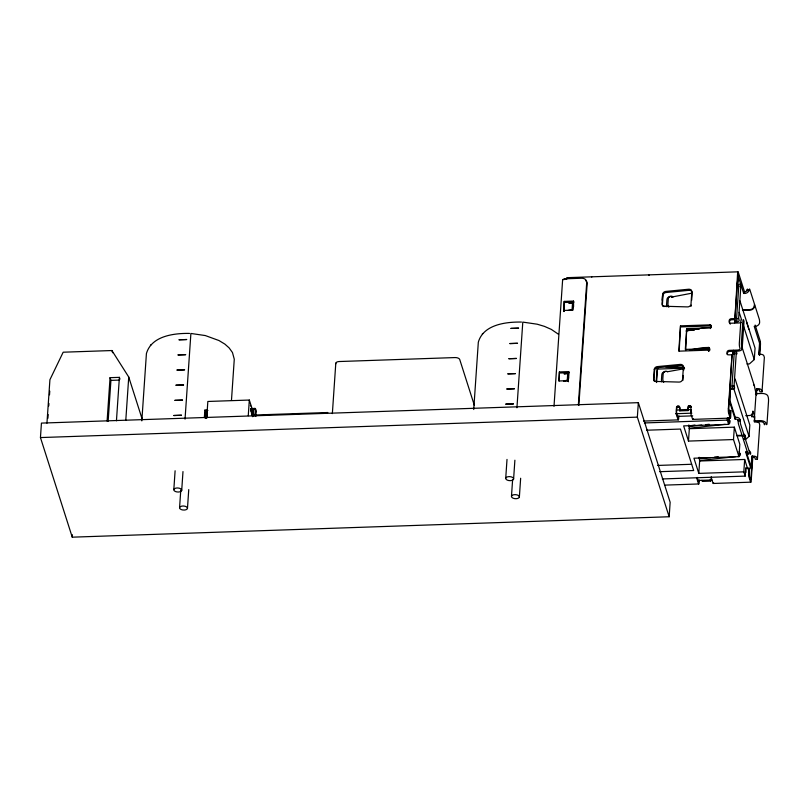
<?xml version="1.0" encoding="UTF-8"?>
<svg xmlns="http://www.w3.org/2000/svg" width="809" height="809" viewBox="0 0 809 809"><rect width="100%" height="100%" fill="white"/><g stroke="black" fill="none" stroke-linecap="round" stroke-linejoin="round"><path stroke-width="1.21" d="M255.816 416.483L256.15 411.609L255.159 408.484L250.669 408.505L251.67 414.097L251.801 412.054M185.039 419.133L190.894 333.46L205.314 335.563L218.956 340.528L224.902 344.128L229.139 347.91L232.476 352.552L234.276 359.216L231.475 400.354M516.931 407.766L522.796 322.103L537.216 324.207L544.437 326.371L551.313 329.394L558.493 334.279M252.074 415.796C250.092 409.607 258.87 402.842 254.663 415.826M748.618 453.455L748.598 453.637A3.155 0.536 88 0 1 747.991 453.92L743.35 439.388L745.423 439.317L750.064 453.849A3.155 0.536 88 0 0 750.671 453.566L750.631 452.757A4.217 3.549 -17.7 0 0 749.296 450.856M40.45 437.568L41.441 423.097L638.341 402.66L670.145 502.278L669.164 516.749L72.254 537.176L40.45 437.568L637.35 417.131L669.164 516.749M72.254 537.176L72.426 534.769M141.828 420.872L146.419 353.563C151.425 335.927 173.935 333.146 189.549 333.419M173.824 489.597L175.108 470.777M179.578 507.637L180.781 490.072M181.712 490.396A3.964 2.022 3.9 0 0 176.129 488.07A3.964 2.022 3.9 0 0 175.462 491.528A3.964 2.022 3.9 0 0 181.712 490.396L182.986 471.576M187.466 508.426A3.964 2.022 3.9 0 0 181.883 506.11A3.964 2.022 3.9 0 0 181.216 509.559A3.964 2.022 3.9 0 0 187.466 508.426L188.75 489.607M204.353 417.525L204.869 410.082L207.296 412.378M205.071 418.061L205.587 410.507L207.903 410.426M205.769 418.324L206.265 411.114M206.689 418.354L207.842 401.466L249.324 400.05L252.196 409.02M206.962 417.343L207.215 413.621M248.262 415.725L249.324 400.05M252.762 416.716L253.247 409.506L250.497 409.597M253.5 416.402L254.016 408.848L250.547 408.96M332.357 413.601L335.796 363.211M473.73 409.516L478.321 342.197C483.327 324.571 505.837 321.79 521.451 322.063M505.726 478.24L507.01 459.421M511.48 496.271L512.593 479.959M513.604 479.029A3.964 2.022 3.9 0 0 508.032 476.713A3.964 2.022 3.9 0 0 507.364 480.162A3.964 2.022 3.9 0 0 513.604 479.029L514.888 460.21M519.368 497.07A3.964 2.022 3.9 0 0 513.786 494.744A3.964 2.022 3.9 0 0 513.118 498.202A3.964 2.022 3.9 0 0 519.368 497.07L520.652 478.25M554.003 406.32L562.609 280.106M568.697 378.349L568.737 371.614L559.403 371.938L558.786 380.978L568.12 380.665L568.464 381.737M564.207 301.393L563.934 311.516L564.207 301.393L573.541 301.079L573.581 306.672M559.201 380.928L559.403 371.938M567.261 380.25L567.746 373.192L564.065 373.859L568.191 373.718L567.706 380.776L563.59 380.918L567.261 380.25L567.706 380.776M572.074 309.705L572.55 302.647L568.879 303.314L572.994 303.173L572.519 310.231L572.074 309.705L568.393 310.373M568.12 380.665L568.737 371.614M573.541 301.079L572.924 310.12L563.59 310.444M578.374 404.712L586.707 282.584A5.269 4.439 -17.7 0 0 581.823 278.235L565.228 278.802A3.155 1.608 3.9 0 0 562.639 280.521M578.85 405.43L587.132 283.929A5.269 4.439 -17.7 0 0 585.827 280.784M637.35 417.131L638.341 402.66M656.595 382.344L657.474 369.329A3.155 2.67 -17.7 0 1 659.072 366.993M662.187 300.179L662.51 295.447M685.951 331.023L703.658 327.817A3.155 1.608 3.9 0 1 704.447 327.736L710.15 327.503A1.052 0.89 -17.7 0 0 710.98 326.603L711.04 325.703A1.052 0.89 -17.7 0 0 710.332 324.854L680.511 325.845L678.781 351.167L708.613 350.115A1.052 0.89 -17.7 0 0 709.442 349.215L709.503 348.315A1.052 0.89 -17.7 0 0 708.795 347.466L703.092 347.627A3.155 1.608 3.9 0 0 702.303 347.708L689.743 349.994M679.206 351.035L680.511 325.845M678.842 415.856L678.68 418.344A3.155 0.536 88 0 1 677.972 419.436L676.597 415.128A3.155 0.536 88 0 1 676.273 410.8L676.516 407.19A1.052 0.89 -17.7 0 1 677.345 406.29L678.923 406.229A1.052 0.89 -17.7 0 1 679.631 407.079L679.782 410.871L688.085 410.588L688.267 407.867A1.052 0.89 -17.7 0 1 689.096 406.978L690.674 406.917A1.052 0.89 -17.7 0 1 691.27 407.321M679.782 410.871L679.975 408.161A1.052 0.89 -17.7 0 0 679.267 407.311L678.923 406.229M682.907 380.341L683.241 375.437M683.575 370.532L683.736 368.075A3.155 2.67 -17.7 0 0 680.591 365.486L657.677 367.691A3.155 2.67 -17.7 0 0 654.602 370.492L653.955 379.906A3.155 2.67 -17.7 0 0 654.248 381.201M709.554 327.837L686.74 328.616L685.324 349.417L708.138 348.639M685.668 350.489L686.74 328.616M691.675 300.25L692.089 294.122M688.085 410.588L687.923 406.796A1.052 0.89 -17.7 0 1 688.752 405.896L690.33 405.845A1.052 0.89 -17.7 0 1 691.038 406.684L690.785 410.305A3.155 0.536 88 0 0 691.119 414.633L692.494 418.941A3.155 0.536 88 0 0 693.131 418.496M662.308 478.948L745.18 476.107L743.815 471.849L698.804 473.396L693.95 458.207L738.971 456.67L733.5 439.55L688.489 441.087L689.329 428.699L688.833 424.947L688.762 425.949L694.982 425.069M698.804 473.396L699.643 461.009L699.148 457.247L699.087 458.258L704.052 457.55M699.3 480.01L699.138 482.417A3.155 0.536 88 0 1 698.44 483.519L697.065 479.211A3.155 0.536 88 0 1 696.832 478.038M709.786 350.297L709.847 349.387A1.052 0.89 -17.7 0 0 709.139 348.537L708.795 347.466M711.323 327.685L711.384 326.775A1.052 0.89 -17.7 0 0 710.676 325.926L710.332 324.854M710.322 479.14L710.605 481.122L702.313 481.406L701.969 480.334M710.605 481.122L710.727 479.312M688.489 441.087L683.635 425.898L728.656 424.361L727.291 420.104L727.453 417.778M741.388 319.808A3.155 0.536 88 0 0 740.832 321.234L739.345 342.935A3.155 0.536 88 0 0 739.679 347.263L740.023 348.335A3.155 1.608 3.9 0 1 737.424 350.064L729.233 350.337A2.103 1.78 -17.7 0 0 727.139 351.753A6.128 5.167 -17.7 0 0 726.978 353.128A2.103 1.78 -17.7 0 0 728.919 354.868L732.034 354.757L728.333 409.02A3.155 0.536 88 0 0 728.666 413.348L730.042 417.656A3.155 0.536 88 0 0 730.739 416.564L730.739 410.507L728.525 410.588M729.516 323.013A2.103 1.78 -17.7 0 1 729.475 322.548A6.128 5.167 -17.7 0 1 729.637 321.173A2.103 1.78 -17.7 0 1 731.73 319.767L734.845 319.656L737.586 273.361A3.155 0.536 88 0 1 738.283 272.269L744.796 292.656M734.845 319.656L738.071 273.927L738.405 274.838A3.155 0.536 88 0 0 737.899 276.334L737.211 286.467L738.556 286.416A1.052 0.536 3.9 0 0 739.052 286.325M736.746 354.069A3.155 1.608 3.9 0 0 736.898 353.24L736.382 351.632L734.309 351.703L731.973 386.065L732.489 387.683A1.052 0.536 3.9 0 1 731.619 388.259L730.274 388.3L729.576 398.433A3.155 0.536 88 0 0 729.91 402.761L735.159 419.183L736.19 419.143A2.103 1.78 -17.7 0 1 737.929 419.992L740.144 419.911L740.245 420.902A3.155 0.536 88 0 0 740.609 424.24L745.251 438.771L743.178 438.842L738.536 424.31A3.155 0.536 88 0 1 738.172 420.973L737.929 419.992M732.823 350.894L732.61 353.938L733.965 353.887A1.052 0.536 3.9 0 0 734.825 353.311L734.309 351.703M734.734 322.862L734.865 320.829L736.22 320.789A1.052 0.536 3.9 0 0 737.08 320.212L736.564 318.594L738.91 284.232L740.983 284.161L741.499 285.779A3.155 1.608 3.9 0 1 741.337 286.598M730.274 388.3L729.961 400.556L735.28 417.373L735.159 419.183M733.025 353.998L733.237 350.954M737.636 286.416L738.384 276.9L743.724 293.475L744.765 293.434A4.217 3.549 -17.7 0 0 748.962 290.583L749.185 289.764A3.155 0.536 88 0 1 749.801 289.48L754.443 304.022L754.312 305.832A4.217 3.549 -17.7 0 1 749.923 309.594L742.399 309.847M728.656 424.361L729.071 418.162M730.739 410.507L730.264 415.998L728.666 410.355L732.034 354.757M730.618 389.382L731.963 389.331A3.155 1.608 3.9 0 0 734.562 387.612L734.046 385.994L736.382 351.632M734.865 320.829L735.209 321.911L736.564 321.861A3.155 1.608 3.9 0 0 739.153 320.142L738.637 318.524L740.983 284.161M733.5 439.55L734.35 427.152L689.329 428.699M743.724 293.475L743.845 291.665L744.887 291.624A2.103 1.78 -17.7 0 0 746.747 290.664L748.962 290.583M742.146 348.972L743.987 321.84A5.269 2.68 3.9 0 0 743.946 321.133L743.602 320.061A3.155 0.536 88 0 0 742.905 321.163L741.418 342.864A3.155 0.536 88 0 0 741.752 347.192L742.096 348.264A5.269 2.68 3.9 0 1 737.768 351.136L729.576 351.419A2.103 1.78 -17.7 0 0 727.483 352.825A6.128 5.167 -17.7 0 0 727.321 354.2A2.103 1.78 -17.7 0 0 727.352 354.666M738.971 456.67L739.81 444.283L734.35 427.152M745.251 438.771L745.372 436.971A4.217 3.549 -17.7 0 0 743.511 433.907M745.423 439.317L745.544 437.507A4.217 3.549 -17.7 0 0 743.683 434.443M743.815 471.849L744.664 459.461L699.643 461.009M745.18 476.107L745.726 467.966L745.949 472.476M745.797 439.338L749.043 436.445L749.822 425.018L735.118 378.986M746.929 363.999L749.417 363.908L754.281 359.57L755.06 348.153L739.982 300.928M745.817 468.239L749.134 468.128L748.8 473.103A3.155 0.536 88 0 0 749.124 477.431L750.499 481.739A3.155 0.536 88 0 0 751.207 480.637L752.805 457.206M754.494 416.413L756.031 393.811M751.935 456.145L752.279 457.227L753.624 457.176A1.052 0.536 3.9 0 1 754.837 457.682L755.353 459.3L757.426 459.229L756.911 457.611A3.155 1.608 3.9 0 0 753.28 456.104L751.935 456.145L751.055 466.753L746.141 451.392M751.763 414.097L752.39 416.069A1.052 0.536 3.9 0 1 751.521 416.645L754.625 416.716L754.281 421.782L760.298 421.681A3.155 1.608 3.9 0 1 763.918 423.188L764.262 424.26A3.155 0.536 88 0 0 764.899 423.815M756.536 388.684L756.536 394.822L756.536 388.684L757.881 388.633A3.155 1.608 3.9 0 1 761.512 390.14L762.027 391.758L759.954 391.829L759.439 390.211A1.052 0.536 3.9 0 0 758.225 389.705L756.88 389.756M752.279 457.227L751.591 467.349A3.155 0.536 88 0 1 750.883 468.451L745.645 452.029L746.677 451.988A2.103 1.78 -17.7 0 1 748.113 452.474M754.686 421.843L754.625 416.716M759.297 354.261L759.914 345.261A3.155 0.536 88 0 0 759.752 341.691L759.338 355.202M752.461 456.124L750.863 479.555C748.78 479.646 749.013 469.766 749.134 468.128M759.762 355.03L760.45 344.978A3.155 0.536 88 0 0 760.116 340.65L755.141 325.056M757.426 459.229L759.772 424.856L759.257 423.238A3.155 1.608 3.9 0 0 755.626 421.732M762.027 391.758L764.363 357.386L763.848 355.778A3.155 1.608 3.9 0 0 760.227 354.261L758.872 354.312L759.54 343.127L754.21 326.32L755.252 326.28A4.217 3.549 -17.7 0 0 759.449 323.428L759.621 322.427A3.155 0.536 88 0 0 759.257 319.1L754.615 304.558L754.484 306.368A4.217 3.549 -17.7 0 1 750.095 310.13L742.571 310.383M46.952 423.178L49.915 379.734L63.173 352.208L111.915 350.54L128.742 377.034L142.111 418.92M47.913 418.263L48.166 414.562M48.752 405.926L48.914 403.469M49.511 394.832L49.764 391.131M107.101 421.115L110.064 377.672L119.398 377.358L119.975 379.148M108.133 421.327L110.924 380.372L110.064 377.672M116.445 420.801L119.398 377.358M125.779 420.478L128.742 377.034M678.336 417.262C677.234 418.536 675.808 409.465 676.86 408.262A1.052 0.89 -17.7 0 1 677.689 407.362L679.267 407.311M698.794 481.345L698.652 481.861L697.186 477.401M747.718 289.551A3.155 0.536 88 0 0 747.111 289.834L746.747 290.664M150.393 345.312L150.949 344.826M482.295 333.955L482.852 333.46M671.773 297.034L692.14 293.131M667.253 371.776L684.566 368.661M696.519 349.943L709.139 348.537M689.319 426.464L701.747 425.099M705.468 424.695L709.2 424.28M689.197 428.274L725.228 424.321M699.633 458.774L710.818 457.55M714.549 457.136L718.271 456.731M699.512 460.584L735.543 456.63M671.48 297.196L673.705 296.62M567.18 277.669L738 271.824M747.111 289.834L749.185 289.764M564.551 302.475L573.884 302.151M734.501 318.584L731.387 318.685A2.103 1.78 -17.7 0 0 729.293 320.101A6.128 5.167 -17.7 0 0 729.131 321.476A2.103 1.78 -17.7 0 0 731.083 323.216L739.274 322.933A3.155 1.608 3.9 0 0 741.327 322.387M736.564 318.594L738.637 318.524M680.854 326.917L710.676 325.926M687.084 329.688L699.097 329.283M686.376 330.011L693.859 329.748M686.73 330.537L694.152 330.284M110.924 380.372L119.095 380.088M657.424 369.086L683.585 368.196M559.747 373.02L569.081 372.696M731.973 386.065L734.046 385.994M250.598 410.901L252.418 410.83M755.95 393.67L761.795 393.467A5.269 2.68 3.9 0 1 767.842 395.985L768.186 397.057A3.155 0.536 88 0 1 768.52 401.385L767.043 423.097A3.155 0.536 88 0 1 766.335 424.189L765.992 423.117A5.269 2.68 3.9 0 0 759.954 420.599L754.099 420.801M254.693 415.017L327.857 412.519M679.439 409.789L687.741 409.506M676.739 410.072L679.843 409.961M688.146 409.678L691.26 409.576L691.24 412.823M675.535 413.733L691.857 413.166M677.649 416.382L692.716 415.866M745.736 415.644L749.478 415.513A3.155 2.67 -17.7 0 0 752.774 412.701L752.886 411.073L754.463 415.998A3.155 1.608 3.9 0 1 753.917 417.171M735.28 417.373L736.311 417.333A4.217 3.549 -17.7 0 1 740.144 419.911M643.499 421.074L678.255 419.881M692.777 419.386L730.325 418.101M644.429 422.945L727.291 420.104M738.172 420.973L740.245 420.902M646.573 430.216L680.45 429.063L693.687 470.525L659.588 471.687M736.989 435.444L741.347 435.303A2.103 1.78 -17.7 0 1 742.369 435.505M737.161 435.99L741.519 435.839A2.103 1.78 -17.7 0 1 742.955 436.314M657.495 465.448L691.594 464.275M698.116 480.455L711.92 479.98M665.2 485.107L698.723 483.964M713.235 483.469L750.782 482.174M663.319 306.5L667 306.389M204.849 410.163L207.053 410.112M684.171 367.296L665.433 366.588L684.09 368.034M685.183 289.986L691.432 290.411M672.663 296.549L672.299 296.397A5.269 3.539 61.4 0 0 668.274 299.097L667.961 303.648A5.269 3.539 61.4 0 0 668.821 307.258M667.546 371.614L667.182 371.462A5.269 3.539 61.4 0 0 663.147 374.152L662.844 378.703A5.269 3.539 61.4 0 0 663.704 382.323M572.55 302.647L572.994 303.173M567.746 373.192L568.191 373.718M746.596 322.164L748.76 328.95A3.155 1.608 3.9 0 1 748.8 329.334M739.204 312.355L741.469 319.434M742.975 324.156L754.281 359.57M757.022 389.119L757.366 390.201M741.964 346.93L754.484 386.136M733.49 350.307L734.744 354.241M733.591 388.047L749.043 436.445M710.069 324.834L710.413 325.906M710.15 327.503L710.494 328.585M728.403 408.555L729.131 410.83M744.664 459.461L747.567 468.563A3.155 0.536 88 0 0 747.708 468.886M708.532 347.445L708.876 348.517M708.613 350.115L708.957 351.197M708.34 350.155L708.684 351.227M728.505 418.051L729.88 422.359A3.155 1.608 3.9 0 1 728.393 423.926M739.163 451.432L740.195 454.668A3.155 1.608 3.9 0 1 738.03 456.357M690.33 405.845L690.674 406.917M690.057 405.825L690.401 406.897M689.025 405.855L689.369 406.937M688.752 405.896L689.096 406.978M678.65 406.209L678.994 407.291M677.618 406.249L677.962 407.321M677.345 406.29L677.689 407.362M474.327 405.228L459.734 359.52A4.096 2.083 3.9 0 0 455.032 357.568L339.193 361.532A4.096 2.083 3.9 0 0 335.836 363.757M250.406 405.42L250.598 406.007M111.915 350.54L112.623 352.744M691.341 305.155A3.155 2.67 -17.7 0 1 690.916 306.399M566.755 279.206A3.155 0.536 88 0 1 567.463 278.114M692.13 292.271A3.155 2.67 -17.7 0 0 689.025 290.31L666.11 292.504A3.155 2.67 -17.7 0 0 663.036 295.315L662.399 304.73A3.155 2.67 -17.7 0 0 662.682 306.014M730.406 324.085A2.103 1.78 -17.7 0 1 729.991 323.812M591.672 276.89A3.155 0.536 88 0 1 591.794 277.113M564.338 279.56A3.155 2.67 -17.7 0 1 566.593 278.69M740.953 286.952A3.155 1.608 3.9 0 1 740.387 287.225M713.589 482.568A3.155 0.536 88 0 1 712.962 483.024L711.576 478.716A3.155 0.536 88 0 1 711.273 476.774M656.544 382.556A3.155 2.67 -17.7 0 1 656.251 381.261L657.13 368.257A3.155 2.67 -17.7 0 1 657.606 366.932M740.205 453.606A3.155 1.608 3.9 0 1 738.829 454.425M730.001 420.549A3.155 1.608 3.9 0 1 728.515 422.116M753.766 384.942A3.155 2.67 -17.7 0 1 754.544 386.833L756 393.386A3.155 1.608 3.9 0 1 755.454 394.559M661.813 381.868A5.269 3.539 61.4 0 1 661.479 379.451L661.782 374.901A5.269 3.539 61.4 0 1 664.826 371.948M742.783 435.778A2.103 1.78 -17.7 0 1 743.087 436.142M666.929 306.803A5.269 3.539 61.4 0 1 666.596 304.386L666.899 299.836A5.269 3.539 61.4 0 1 669.943 296.883M654.259 369.41L653.611 378.834A3.155 2.67 -17.7 0 0 656.321 381.443L679.044 382.081A3.155 2.67 -17.7 0 0 682.563 379.259L683.393 367.003A3.155 2.67 -17.7 0 0 680.248 364.404L657.333 366.608A3.155 2.67 -17.7 0 0 654.259 369.41M662.692 294.233L662.055 303.658A3.155 2.67 -17.7 0 0 664.755 306.257L687.478 306.904A3.155 2.67 -17.7 0 0 690.997 304.083L691.826 291.816A3.155 2.67 -17.7 0 0 688.681 289.228L665.767 291.432A3.155 2.67 -17.7 0 0 662.692 294.233M186.646 339.517L178.9 339.78A176.342 89.769 3.9 0 0 186.646 339.517M518.549 328.151L510.803 328.424A176.342 89.769 3.9 0 0 518.549 328.151M185.615 354.655L177.869 354.929A176.342 89.769 3.9 0 0 185.615 354.655M517.507 343.299L509.771 343.562A176.342 89.769 3.9 0 0 517.507 343.299M184.573 369.804L176.837 370.067A176.342 89.769 3.9 0 0 184.573 369.804M516.476 358.448L508.74 358.711A176.342 89.769 3.9 0 0 516.476 358.448M183.542 384.953L175.806 385.215A176.342 89.769 3.9 0 0 183.542 384.953M515.444 373.596L507.708 373.859A176.342 89.769 3.9 0 0 515.444 373.596M182.51 400.101L174.774 400.364A176.342 89.769 3.9 0 0 182.51 400.101M514.413 388.735L506.677 388.998A176.342 89.769 3.9 0 0 514.413 388.735M181.479 415.239L173.743 415.513A176.342 89.769 3.9 0 0 181.479 415.239M513.381 403.883L505.645 404.146A176.342 89.769 3.9 0 0 513.381 403.883M649.091 275.323L648.909 274.939A3.155 0.536 88 0 1 649.091 275.323"/></g></svg>
